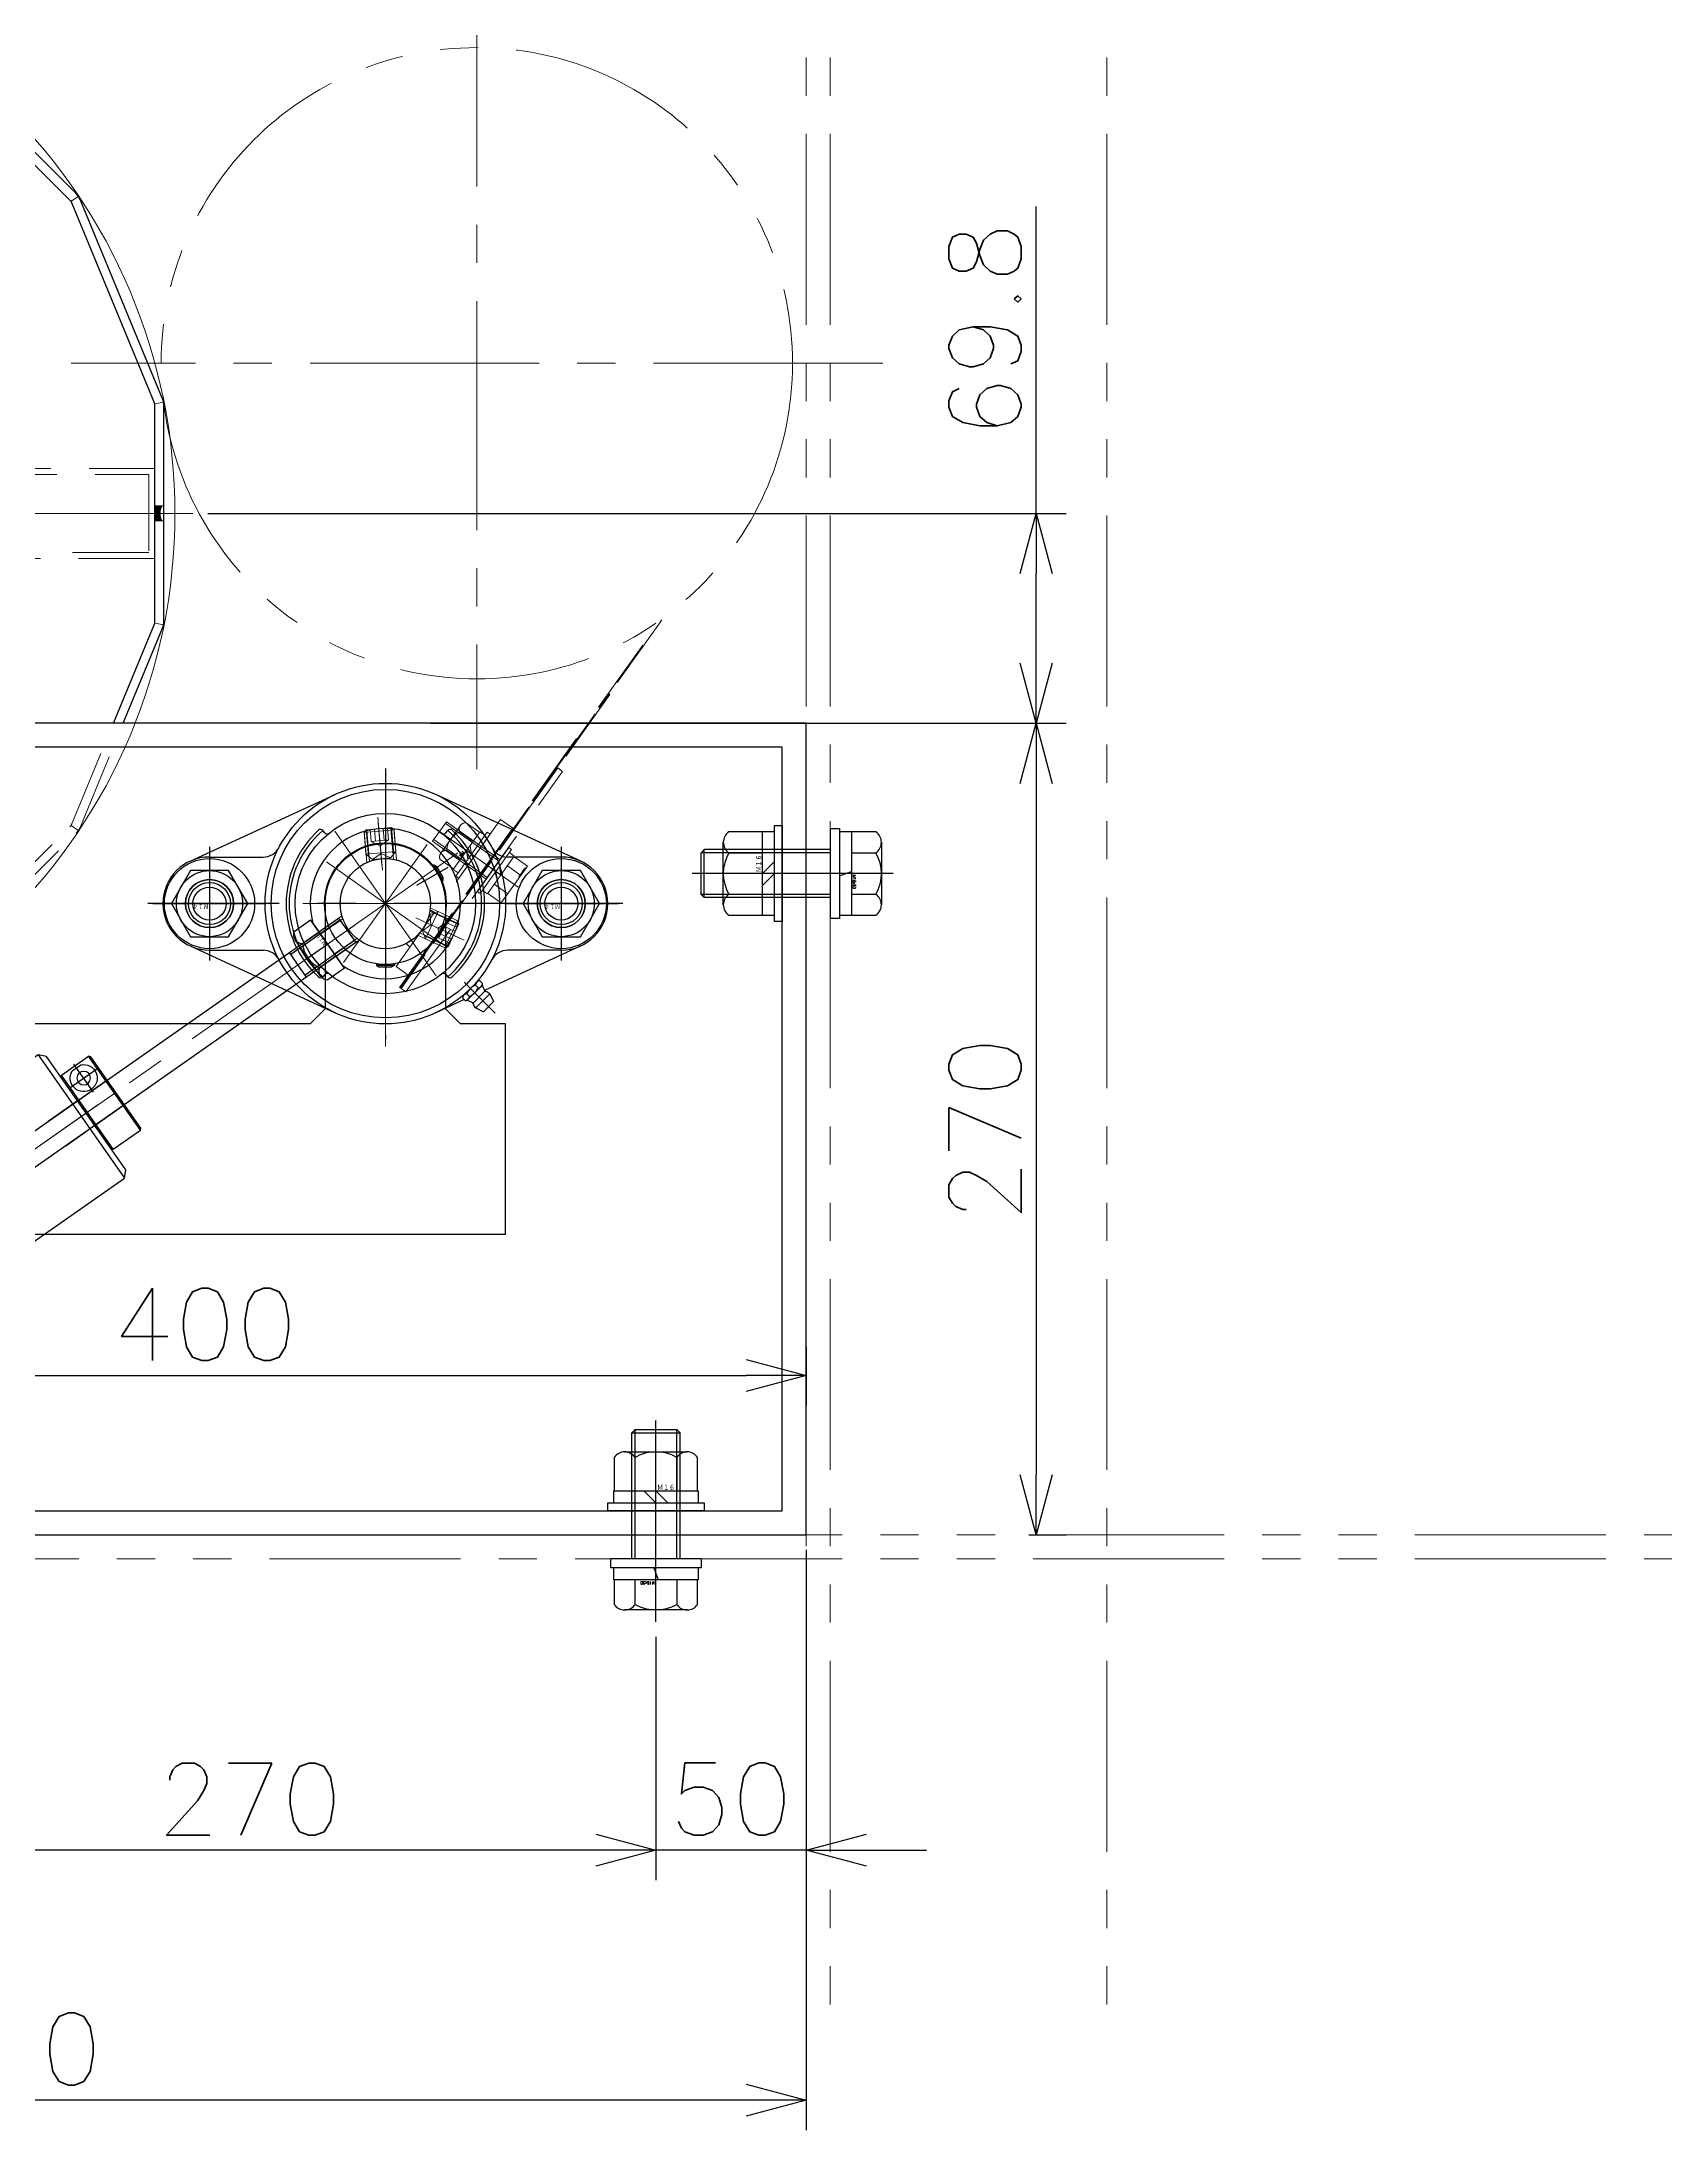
# Model space of a CAD drawing. Header units: millimetres. Extents: x -8731 to 85711, y -14522 to 31379.
# Drawn here: x -5924 to -5384, y 1045 to 1740 of the extents above; entities that cross this region are included whole.
import ezdxf
from ezdxf import colors
from ezdxf.entities.mleader import LeaderData, LeaderLine
from ezdxf.math import Vec2, Vec3

# ---------------------------------------------------------------- set-up
doc = ezdxf.new("R2010")
doc.units = ezdxf.units.MM
doc.header["$LTSCALE"] = 4
doc.header["$PDMODE"] = 99
doc.header["$PDSIZE"] = 1
for name, pattern in [('CENTER2', [28.575, 19.05, -3.175, 3.175, -3.175]), ('HIDDEN', [9.525, 6.35, -3.175]), ('PHANTOM2', [31.75, 15.875, -3.175, 3.175, -3.175, 3.175, -3.175])]:
    doc.linetypes.add(name, pattern=pattern)
for name, color, linetype, lineweight in [('04_HIDDEN', 2, 'HIDDEN', 13), ('05_CENTER', 4, 'CENTER2', 13), ('06_PHANTOM', 2, 'PHANTOM2', 13), ('08_DIM', 3, 'Continuous', 13)]:
    doc.layers.add(name, color=color, linetype=linetype, lineweight=lineweight)
doc.layers.add('10_DRAFT', color=8, linetype='Continuous', lineweight=0, plot=False)
doc.styles.add('KANJI0', font='txt.shx', dxfattribs={"width": 0.9, "height": 30, "bigfont": 'bigfont'})
doc.styles.add('KSS_TXT', font='txt.shx', dxfattribs={"bigfont": 'extfont2.shx'})
doc.styles.add('KSS_TXT_L', font='txt.shx', dxfattribs={"height": 9, "bigfont": 'extfont2.shx'})
doc.styles.get("Standard").update_dxf_attribs({"font": 'txt.shx', "bigfont": 'extfont2.shx'})
doc.dimstyles.new('KSS_DIM', dxfattribs={"dimscale": 3, "dimtxt": 3, "dimasz": 2.5, "dimexe": 1.25, "dimexo": 0.625, "dimtad": 1, "dimdsep": 46, "dimtxsty": 'KSS_TXT', "dimblk": 'OPEN30', "dimcen": 0, "dimazin": 2, "dimtfac": 0.75, "dimtmove": 0, "dimatfit": 3, "dimldrblk": 'OPEN30', "dimfxl": 1, "dimtolj": 1, "dimarcsym": 0})

# ---------------------------------------------------------------- blocks, each defined once
blk = doc.blocks.new('M14Nv_1_1_1')
at = {"color": 0, "linetype": 'CENTER2'}
for p, q in [((0, -18.89), (0, 18.89)), ((18.89, 0), (-18.89, 0))]:
    blk.add_line(p, q, dxfattribs=at)
at = {"color": 0}
for p, q in [((-6.35, 11), (-12.7, 0)), ((6.35, 11), (-6.35, 11)), ((12.7, 0), (6.35, 11)), ((-12.7, 0), (-6.35, -11)), ((6.35, -11), (12.7, 0)), ((-6.35, -11), (6.35, -11))]:
    blk.add_line(p, q, dxfattribs=at)
for radius in [15, 11, 7, 5.5]:
    blk.add_circle((0, 0), radius, dxfattribs=at)
at = {"layer": '10_DRAFT', "ltscale": 3, "style": 'KANJI0', "width": 0.82}
blk.add_text('Ｍ１４', height=1.5, dxfattribs=at).set_placement((0.39, 0.1))
blk = doc.blocks.new('MUCAFL206a_1_1')
at = {"color": 0, "linetype": 'CENTER2'}
for p, q in [((0, -45), (0, 45)), ((-26.16, 26.16), (-36.49, 36.49)), ((-58.5, -13), (-58.5, 13)), ((58.5, -13), (58.5, 13)), ((-79, 0), (79, 0)), ((-20.78, -12), (-10.39, -6))]:
    blk.add_line(p, q, dxfattribs=at)
at = {"color": 0}
for p, q in [((-35.99, 32.6), (-32.6, 35.99)), ((-30.05, 34.72), (-32.6, 35.99)), ((-26.23, 31.95), (-16.75, 36.32)), ((64.99, 14.08), (16.75, 36.32)), ((-64.99, 14.08), (-32.94, 28.86)), ((-34.72, 30.05), (-35.99, 32.6)), ((-34.72, 30.05), (-30.05, 34.72)), ((-29.17, 33.13), (-33.13, 29.17)), ((-31.84, 27.56), (-27.56, 31.84)), ((-30.87, 28.01), (-29.98, 27.12)), ((-26.14, 30.43), (-30.43, 26.14)), ((-28.01, 30.87), (-27.12, 29.98)), ((-26.58, 32.29), (-25.69, 31.4)), ((-31.4, 25.69), (-32.29, 26.58)), ((-20.14, 23.55), (-20.79, 24.31)), ((-3, 20.5), (-2.13, 21)), ((2.13, 21), (-2.13, 21)), ((3, 20.5), (2.13, 21)), ((20.14, 23.55), (20.79, 24.31)), ((-58.5, 15.5), (-40.67, 15.5)), ((-3, 20.03), (-3, 20.5)), ((3, 20.5), (-3, 20.5)), ((-2.45, 20.1), (-2.45, 20.82)), ((2.45, 20.1), (2.45, 20.82)), ((3, 20.03), (3, 20.5)), ((58.5, 15.5), (40.67, 15.5)), ((-18.84, -7.42), (-19.25, -7.65)), ((-19.25, -7.65), (-19.25, -8.65)), ((-19.25, -7.65), (-16.25, -12.85)), ((-18.63, -7.93), (-19.25, -8.29)), ((-19.25, -8.65), (-17.12, -12.35)), ((-16.25, -12.85), (-17.12, -12.35)), ((-16.18, -12.17), (-16.8, -12.53)), ((-15.84, -12.61), (-16.25, -12.85)), ((-64.99, -14.08), (-16.75, -36.32)), ((-58.5, -15.5), (-40.67, -15.5)), ((64.99, -14.08), (16.75, -36.32)), ((58.5, -15.5), (40.67, -15.5)), ((-20.14, -23.55), (-20.79, -24.31)), ((20.14, -23.55), (20.79, -24.31))]:
    blk.add_line(p, q, dxfattribs=at)
for centre, radius in [((0, 0), 40), ((0, 0), 38), ((0, 0), 30), ((0, 0), 20.25), ((0, 0), 15), ((-58.5, 0), 8), ((58.5, 0), 8)]:
    blk.add_circle(centre, radius, dxfattribs=at)
for centre, radius, start, end in [((-32.39, 32.39), 3.3, 225, 252.05326), ((-33.24, 33.24), 1.59, 114.55499, 155.44501), ((-33.65, 28.48), 0.8, 29.78433, 72.05326), ((-38.16, 25.9), 6, 9.31982, 29.78433), ((-30.74, 26.45), 1.56, 94.73979, 175.26021), ((-25.67, 25.67), 5.7, 114.22909, 155.77091), ((-32.39, 32.39), 3.3, 17.94674, 45), ((-32.31, 32.31), 5.7, 294.22909, 335.77091), ((-28.48, 33.65), 0.8, 197.94674, 240.21567), ((-25.9, 38.16), 6, 240.21567, 260.68018), ((-26.45, 30.74), 1.56, 94.73979, 175.26021), ((-27.25, 31.53), 1.56, 274.73979, 355.26021), ((0, 0), 33, 132.33239, 227.66761), ((0, 0), 32, 130.5416, 229.4584), ((-31.53, 27.25), 1.56, 274.73979, 355.26021), ((-21.55, 23.66), 1, 40.5416, 132.33239), ((-19.38, 24.2), 1, 220.5416, 308.69303), ((19.38, 24.2), 1, 231.30697, 319.4584), ((21.55, 23.66), 1, 47.66761, 139.4584), ((0, 0), 32, 310.5416, 49.4584), ((0, 0), 33, 312.33239, 47.66761), ((-58.5, 0), 15.5, 90, 270), ((-40.67, 21.5), 6, 270, 332.13491), ((40.67, 21.5), 6, 207.86509, 270), ((58.5, 0), 15.5, 270, 90), ((-40.67, -21.5), 6, 27.86509, 90), ((40.67, -21.5), 6, 90, 152.13491), ((-21.55, -23.66), 1, 227.66761, 319.4584), ((-19.38, -24.2), 1, 51.30697, 139.4584), ((19.38, -24.2), 1, 40.5416, 128.69303), ((21.55, -23.66), 1, 220.5416, 312.33239)]:
    blk.add_arc(centre, radius, start, end, dxfattribs=at)
blk = doc.blocks.new('_Open30')
at = {"color": 0, "linetype": 'ByBlock', "lineweight": -2}
for p, q in [((-1, 0.268), (0, 0)), ((0, 0), (-1, -0.268)), ((0, 0), (-1, 0))]:
    blk.add_line(p, q, dxfattribs=at)
blk = doc.blocks.new('A$C478F6F38_1_1_1')
at = {"color": 0}
for points in [[(15, 0), (-15, 0), (-15, -60), (15, -60)], [(13, -2), (-13, -2), (-13, -58), (13, -58)]]:
    blk.add_lwpolyline(points, close=True, dxfattribs=at)
blk = doc.blocks.new('A$C34463D87_1_1_1')
h = blk.add_hatch(color=3)
h.dxf.hatch_style = 1
h.paths.add_polyline_path([(-2.5, 183.35), (-2.5, 185.56, 0.11176), (0, 185), (0, 183.35)])
h.paths.add_polyline_path([(0, 183.35), (0, 185, 0.111762), (2.5, 185.56), (2.5, 183.35)])
h = blk.add_hatch(color=3)
h.dxf.hatch_style = 1
h.paths.add_polyline_path([(-183.35, -2.5), (-185.56, -2.5, 0.11176), (-185, 0), (-183.35, 0)])
h.paths.add_polyline_path([(-183.35, 0), (-185, 0, 0.111762), (-185.56, 2.5), (-183.35, 2.5)])
h = blk.add_hatch(color=3)
h.dxf.hatch_style = 1
h.paths.add_polyline_path([(183.35, 2.5), (185.56, 2.5, 0.11176), (185, 0), (183.35, 0)])
h.paths.add_polyline_path([(183.35, 0), (185, 0, 0.111762), (185.56, -2.5), (183.35, -2.5)])
h = blk.add_hatch(color=3)
h.dxf.hatch_style = 1
h.paths.add_polyline_path([(2.5, -183.35), (2.5, -185.56, 0.11176), (0, -185), (0, -183.35)])
h.paths.add_polyline_path([(0, -183.35), (0, -185, 0.111762), (-2.5, -185.56), (-2.5, -183.35)])
at = {"color": 0}
for p, q in [((-38.17, 185.89), (-104.46, 158.44)), ((-37.02, 183.12), (-103.31, 155.66)), ((35.87, 186.35), (-35.87, 186.35)), ((35.87, 183.35), (-35.87, 183.35)), ((103.31, 155.66), (37.02, 183.12)), ((104.46, 158.44), (38.17, 185.89)), ((-106.4, 157.14), (-157.14, 106.4)), ((-104.28, 155.01), (-155.01, 104.28)), ((155.01, 104.28), (104.28, 155.01)), ((157.14, 106.4), (106.4, 157.14)), ((185.89, 38.17), (158.44, 104.46)), ((183.12, 37.02), (155.66, 103.31)), ((183.35, -35.87), (183.35, 35.87)), ((186.35, -35.87), (186.35, 35.87)), ((169.54, -69.8), (183.12, -37.02)), ((172.79, -69.8), (185.89, -38.17))]:
    blk.add_line(p, q, dxfattribs=at)
for radius in [32.5, 30, 27.5]:
    blk.add_circle((0, 0), radius, dxfattribs=at)
for centre, radius, start, end in [((-35.87, 180.35), 6, 90, 112.5), ((-35.87, 180.35), 3, 90, 112.5), ((35.87, 180.35), 6, 67.5, 90), ((35.87, 180.35), 3, 67.5, 90), ((-102.16, 152.89), 6, 112.5, 135), ((-102.16, 152.89), 3, 112.5, 135), ((102.16, 152.89), 3, 45, 67.5), ((102.16, 152.89), 6, 45, 67.5), ((-152.89, 102.16), 6, 135, 157.5), ((-152.89, 102.16), 3, 135, 157.5), ((152.89, 102.16), 3, 22.5, 45), ((152.89, 102.16), 6, 22.5, 45), ((180.35, 35.87), 3, 0, 22.5), ((180.35, 35.87), 6, 0, 22.5), ((180.35, -35.87), 3, 337.5, 0), ((180.35, -35.87), 6, 337.5, 0)]:
    blk.add_arc(centre, radius, start, end, dxfattribs=at)
at = {"color": 3}
for centre, start, end in [((0, 190.8), 244.49207, 295.50793), ((-190.8, 0), 334.49207, 25.50793), ((190.8, 0), 154.49207, 205.50793), ((0, -190.8), 64.49207, 115.50793)]:
    blk.add_arc(centre, 5.81, start, end, dxfattribs=at)
at = {"layer": '04_HIDDEN'}
for p, q in [((-2.5, 186.35), (-2.5, 183.35)), ((2.5, 186.35), (2.5, 183.35)), ((-158.44, 104.46), (-185.89, 38.17)), ((-155.66, 103.31), (-183.12, 37.02)), ((-186.35, 35.87), (-186.35, -35.87)), ((-183.35, 35.87), (-183.35, -35.87)), ((-186.35, 2.5), (-183.35, 2.5)), ((186.35, 2.5), (183.35, 2.5)), ((-186.35, -2.5), (-183.35, -2.5)), ((186.35, -2.5), (183.35, -2.5)), ((-185.89, -38.17), (-158.44, -104.46)), ((-183.12, -37.02), (-155.66, -103.31)), ((155.66, -103.31), (169.54, -69.8)), ((158.44, -104.46), (172.79, -69.8)), ((-157.14, -106.4), (-106.4, -157.14)), ((-155.01, -104.28), (-104.28, -155.01)), ((104.28, -155.01), (155.01, -104.28)), ((106.4, -157.14), (157.14, -106.4)), ((-104.46, -158.44), (-38.17, -185.89)), ((-103.31, -155.66), (-37.02, -183.12)), ((37.02, -183.12), (103.31, -155.66)), ((38.17, -185.89), (104.46, -158.44)), ((-35.87, -183.35), (35.87, -183.35)), ((-35.87, -186.35), (35.87, -186.35)), ((-2.5, -186.35), (-2.5, -183.35)), ((2.5, -186.35), (2.5, -183.35))]:
    blk.add_line(p, q, dxfattribs=at)
for centre, radius, start, end in [((-180.35, 35.87), 6, 157.5, 180), ((-180.35, 35.87), 3, 157.5, 180), ((-180.35, -35.87), 6, 180, 202.5), ((-180.35, -35.87), 3, 180, 202.5), ((-152.89, -102.16), 3, 202.5, 225), ((152.89, -102.16), 3, 315, 337.5), ((-152.89, -102.16), 6, 202.5, 225), ((152.89, -102.16), 6, 315, 337.5), ((-102.16, -152.89), 6, 225, 247.5), ((-102.16, -152.89), 3, 225, 247.5), ((102.16, -152.89), 3, 292.5, 315), ((102.16, -152.89), 6, 292.5, 315), ((-35.87, -180.35), 6, 247.5, 270), ((-35.87, -180.35), 3, 247.5, 270), ((35.87, -180.35), 3, 270, 292.5), ((35.87, -180.35), 6, 270, 292.5)]:
    blk.add_arc(centre, radius, start, end, dxfattribs=at)
at = {"layer": '05_CENTER'}
for p, q in [((0, -195.99), (0, 195.99)), ((195.99, 0), (-195.99, 0))]:
    blk.add_line(p, q, dxfattribs=at)
at = {"layer": '10_DRAFT'}
for p, q in [((-37.07, 186.35), (-38.17, 185.89)), ((-37.07, 186.35), (-36.47, 183.35)), ((-35.87, 186.35), (-37.07, 186.35)), ((-37.02, 183.12), (-36.47, 183.35)), ((-36.47, 183.35), (-35.87, 183.35)), ((37.07, 186.35), (35.87, 186.35)), ((35.87, 183.35), (36.47, 183.35)), ((37.07, 186.35), (36.47, 183.35)), ((36.47, 183.35), (37.02, 183.12)), ((38.17, 185.89), (37.07, 186.35)), ((-105.56, 157.98), (-106.4, 157.14)), ((-104.46, 158.44), (-105.56, 157.98)), ((-105.56, 157.98), (-103.86, 155.44)), ((-104.28, 155.01), (-103.86, 155.44)), ((-103.86, 155.44), (-103.31, 155.66)), ((103.31, 155.66), (103.86, 155.44)), ((105.56, 157.98), (103.86, 155.44)), ((103.86, 155.44), (104.28, 155.01)), ((105.56, 157.98), (104.46, 158.44)), ((106.4, 157.14), (105.56, 157.98)), ((-157.98, 105.56), (-158.44, 104.46)), ((-157.14, 106.4), (-157.98, 105.56)), ((-157.98, 105.56), (-155.44, 103.86)), ((-155.44, 103.86), (-155.01, 104.28)), ((155.01, 104.28), (155.44, 103.86)), ((157.98, 105.56), (155.44, 103.86)), ((157.98, 105.56), (157.14, 106.4)), ((158.44, 104.46), (157.98, 105.56)), ((-155.66, 103.31), (-155.44, 103.86)), ((155.44, 103.86), (155.66, 103.31)), ((-185.89, 38.17), (-186.35, 37.07)), ((-186.35, 37.07), (-183.35, 36.47)), ((-186.35, 37.07), (-186.35, 35.87)), ((-183.35, 36.47), (-183.12, 37.02)), ((-183.35, 35.87), (-183.35, 36.47)), ((183.12, 37.02), (183.35, 36.47)), ((186.35, 37.07), (183.35, 36.47)), ((183.35, 36.47), (183.35, 35.87)), ((186.35, 37.07), (185.89, 38.17)), ((186.35, 35.87), (186.35, 37.07)), ((-186.35, -35.87), (-186.35, -37.07)), ((-186.35, -37.07), (-183.35, -36.47)), ((-186.35, -37.07), (-185.89, -38.17)), ((-183.35, -36.47), (-183.35, -35.87)), ((-183.12, -37.02), (-183.35, -36.47)), ((183.35, -36.47), (183.12, -37.02)), ((183.35, -35.87), (183.35, -36.47)), ((186.35, -37.07), (183.35, -36.47)), ((185.89, -38.17), (186.35, -37.07)), ((186.35, -37.07), (186.35, -35.87)), ((-157.98, -105.56), (-155.44, -103.86)), ((-155.44, -103.86), (-155.66, -103.31)), ((-155.01, -104.28), (-155.44, -103.86)), ((155.44, -103.86), (155.01, -104.28)), ((155.66, -103.31), (155.44, -103.86)), ((157.98, -105.56), (155.44, -103.86)), ((-158.44, -104.46), (-157.98, -105.56)), ((-157.98, -105.56), (-157.14, -106.4)), ((157.14, -106.4), (157.98, -105.56)), ((157.98, -105.56), (158.44, -104.46)), ((-106.4, -157.14), (-105.56, -157.98)), ((-105.56, -157.98), (-103.86, -155.44)), ((-105.56, -157.98), (-104.46, -158.44)), ((-103.86, -155.44), (-104.28, -155.01)), ((-103.31, -155.66), (-103.86, -155.44)), ((103.86, -155.44), (103.31, -155.66)), ((104.28, -155.01), (103.86, -155.44)), ((105.56, -157.98), (103.86, -155.44)), ((104.46, -158.44), (105.56, -157.98)), ((105.56, -157.98), (106.4, -157.14)), ((-38.17, -185.89), (-37.07, -186.35)), ((-37.07, -186.35), (-36.47, -183.35)), ((-37.07, -186.35), (-35.87, -186.35)), ((-36.47, -183.35), (-37.02, -183.12)), ((-35.87, -183.35), (-36.47, -183.35)), ((36.47, -183.35), (35.87, -183.35)), ((35.87, -186.35), (37.07, -186.35)), ((37.02, -183.12), (36.47, -183.35)), ((37.07, -186.35), (36.47, -183.35)), ((37.07, -186.35), (38.17, -185.89))]:
    blk.add_line(p, q, dxfattribs=at)
blk.add_circle((0, 0), 190, dxfattribs=at)
at = {"layer": '04_HIDDEN', "xscale": -1}
blk.add_blockref('A$C478F6F38_1_1_1', (0, 183.35), dxfattribs=at)
at = {"layer": '04_HIDDEN'}
for p, rotation in [((-183.35, 0), 90), ((0, -183.35), 180)]:
    blk.add_blockref('A$C478F6F38_1_1_1', p, dxfattribs=dict(at, rotation=rotation))
at = {"layer": '04_HIDDEN', "xscale": -1, "rotation": 270}
blk.add_blockref('A$C478F6F38_1_1_1', (183.35, 0), dxfattribs=at)
blk = doc.blocks.new('*D1705')
at = {"layer": '08_DIM', "color": 0, "lineweight": -2, "transparency": 16777216}
for p, q in [((-5593.54, 1583), (-5593.54, 1685.18)), ((-5869.02, 1583), (-5583.54, 1583)), ((-5593.54, 1533.2), (-5593.54, 1563)), ((-5795.01, 1513.2), (-5583.54, 1513.2))]:
    blk.add_line(p, q, dxfattribs=at)
at = {"layer": 'Defpoints', "color": 0, "transparency": 16777216}
for p in [(-5874.02, 1583), (-5593.54, 1583), (-5800.01, 1513.2)]:
    blk.add_point(p, dxfattribs=at)
at = {"layer": '08_DIM', "color": 0, "lineweight": -2, "transparency": 16777216, "xscale": 20, "yscale": 20, "zscale": 20}
for p, rotation in [((-5593.54, 1583), 90), ((-5593.54, 1513.2), 270)]:
    blk.add_blockref('_Open30', p, dxfattribs=dict(at, rotation=rotation))
at = {"layer": '08_DIM', "color": 0, "transparency": 16777216, "insert": (-5610.54, 1644.09), "char_height": 24, "attachment_point": 5, "rotation": 90, "style": 'KSS_TXT'}
blk.add_mtext('\\A1;69.8', dxfattribs=at)
blk = doc.blocks.new('*D1710')
at = {"layer": '08_DIM', "color": 0, "lineweight": -2, "transparency": 16777216}
for p, q in [((-6200.01, 1238.2), (-6200.01, 1045.11)), ((-5670.01, 1238.2), (-5670.01, 1045.11)), ((-5690.01, 1055.11), (-6180.01, 1055.11))]:
    blk.add_line(p, q, dxfattribs=at)
at = {"layer": 'Defpoints', "color": 0, "transparency": 16777216}
for p in [(-6200.01, 1243.2), (-5670.01, 1243.2), (-6200.01, 1055.11)]:
    blk.add_point(p, dxfattribs=at)
at = {"layer": '08_DIM', "color": 0, "lineweight": -2, "transparency": 16777216, "xscale": 20, "yscale": 20, "zscale": 20, "rotation": 180}
blk.add_blockref('_Open30', (-6200.01, 1055.11), dxfattribs=at)
at = {"layer": '08_DIM', "color": 0, "lineweight": -2, "transparency": 16777216, "xscale": 20, "yscale": 20, "zscale": 20}
blk.add_blockref('_Open30', (-5670.01, 1055.11), dxfattribs=at)
at = {"layer": '08_DIM', "color": 0, "transparency": 16777216, "insert": (-5935.01, 1072.13), "char_height": 24, "attachment_point": 5, "style": 'KSS_TXT'}
blk.add_mtext('\\A1;530', dxfattribs=at)
blk = doc.blocks.new('*D1711')
at = {"layer": '08_DIM', "color": 0, "lineweight": -2, "transparency": 16777216}
for p, q in [((-5795.01, 1513.2), (-5583.54, 1513.2)), ((-5593.54, 1493.2), (-5593.54, 1263.2)), ((-5596.01, 1243.2), (-5583.54, 1243.2))]:
    blk.add_line(p, q, dxfattribs=at)
at = {"layer": 'Defpoints', "color": 0, "transparency": 16777216}
for p in [(-5800.01, 1513.2), (-5601.01, 1243.2), (-5593.54, 1243.2)]:
    blk.add_point(p, dxfattribs=at)
at = {"layer": '08_DIM', "color": 0, "lineweight": -2, "transparency": 16777216, "xscale": 20, "yscale": 20, "zscale": 20}
for p, rotation in [((-5593.54, 1513.2), 90), ((-5593.54, 1243.2), 270)]:
    blk.add_blockref('_Open30', p, dxfattribs=dict(at, rotation=rotation))
at = {"layer": '08_DIM', "color": 0, "transparency": 16777216, "insert": (-5610.54, 1378.2), "char_height": 24, "attachment_point": 5, "rotation": 90, "style": 'KSS_TXT'}
blk.add_mtext('\\A1;270', dxfattribs=at)
blk = doc.blocks.new('A$C46B767A8_1_1_1')
at = {"color": 0, "linetype": 'CENTER2'}
blk.add_line((0, 20.91), (0, -46), dxfattribs=at)
at = {"color": 0}
for p, q in [((-13.85, 15.14), (-13.85, 7)), ((-10.39, 17), (10.39, 17)), ((-6.92, 7), (-6.92, 15.14)), ((6.93, 15.14), (6.93, 7)), ((13.85, 7), (13.85, 15.14)), ((-14, 3), (-14, 7)), ((-14, 7), (14, 7)), ((0.73, 3), (-0.73, 7)), ((14, 7), (14, 3)), ((-15, 0), (-15, 3)), ((-15, 3), (15, 3)), ((-15, 0), (15, 0)), ((-8, 0), (-8, -41.92)), ((-6.92, 0), (-6.92, -43)), ((6.92, 0), (6.92, -43)), ((8, 0), (8, -41.92)), ((15, 3), (15, 0)), ((8, -41.92), (-8, -41.92)), ((-8, -41.92), (-6.92, -43)), ((6.92, -43), (-6.92, -43)), ((8, -41.92), (6.92, -43))]:
    blk.add_line(p, q, dxfattribs=at)
for centre, radius, start, end in [((-10.39, 12.84), 4.16, 33.626, 146.374), ((0, 3.15), 13.85, 60, 120), ((10.39, 12.84), 4.16, 33.626, 146.374)]:
    blk.add_arc(centre, radius, start, end, dxfattribs=at)
at = {"layer": '10_DRAFT', "style": 'KANJI0', "width": 0.82}
blk.add_text('M16x50', height=1, dxfattribs=at).set_placement((0.41, 7.48))
blk = doc.blocks.new('M16Nza_1_1_1')
at = {"color": 0}
for p, q in [((-13.85, 17.74), (-13.85, 6.6)), ((-10.39, 19.6), (10.39, 19.6)), ((-6.92, 6.6), (-6.92, 17.74)), ((6.93, 17.74), (6.93, 6.6)), ((13.85, 6.6), (13.85, 17.74)), ((-14, 2.6), (-14, 6.6)), ((-14, 6.6), (14, 6.6)), ((-4, 6.6), (0, 2.6)), ((0, 6.6), (4, 2.6)), ((14, 6.6), (14, 2.6))]:
    blk.add_line(p, q, dxfattribs=at)
at = {"color": 0, "linetype": 'CENTER2'}
blk.add_line((0, 0), (0, 19.6), dxfattribs=at)
at = {"color": 0}
blk.add_lwpolyline([(-16, 2.6), (16, 2.6), (16, 0), (-16, 0)], close=True, dxfattribs=at)
for centre, radius, start, end in [((-10.39, 15.44), 4.16, 33.626, 146.374), ((0, 5.75), 13.85, 60, 120), ((10.39, 15.44), 4.16, 33.626, 146.374)]:
    blk.add_arc(centre, radius, start, end, dxfattribs=at)
at = {"layer": '10_DRAFT', "style": 'KANJI0', "width": 0.82}
blk.add_text('Ｍ１６', height=1.714, dxfattribs=at).set_placement((0.41, 6.78))
blk = doc.blocks.new('*D1859')
at = {"layer": '08_DIM', "color": 0, "lineweight": -2, "transparency": 16777216}
for p, q in [((-6070.01, 1382.01), (-6070.01, 1286.21)), ((-5670.01, 1305.71), (-5670.01, 1286.21)), ((-6050.01, 1296.21), (-5690.01, 1296.21))]:
    blk.add_line(p, q, dxfattribs=at)
at = {"layer": 'Defpoints', "color": 0, "transparency": 16777216}
for p in [(-6070.01, 1387.01), (-5670.01, 1310.71), (-5670.01, 1296.21)]:
    blk.add_point(p, dxfattribs=at)
at = {"layer": '08_DIM', "color": 0, "lineweight": -2, "transparency": 16777216, "xscale": 20, "yscale": 20, "zscale": 20, "rotation": 180}
blk.add_blockref('_Open30', (-6070.01, 1296.21), dxfattribs=at)
at = {"layer": '08_DIM', "color": 0, "lineweight": -2, "transparency": 16777216, "xscale": 20, "yscale": 20, "zscale": 20}
blk.add_blockref('_Open30', (-5670.01, 1296.21), dxfattribs=at)
at = {"layer": '08_DIM', "color": 0, "transparency": 16777216, "insert": (-5870.01, 1313.21), "char_height": 24, "attachment_point": 5, "style": 'KSS_TXT'}
blk.add_mtext('\\A1;400', dxfattribs=at)
blk = doc.blocks.new('A$C448B04A9_1_1_1')
at = {"color": 0}
for p, q in [((3, 100), (0, 100)), ((0, 0), (0, 100)), ((8, 18), (8, 95)), ((95, 8), (18, 8)), ((0, 0), (100, 0)), ((100, 3), (100, 0))]:
    blk.add_line(p, q, dxfattribs=at)
for centre, radius, start, end in [((3, 95), 5, 0, 90), ((18, 18), 10, 180, 270), ((95, 3), 5, 0, 90)]:
    blk.add_arc(centre, radius, start, end, dxfattribs=at)
blk = doc.blocks.new('A$C28822FB5_1_1_1')
at = {"color": 0}
for p, q in [((-82, 412), (180, 412)), ((-82, 158), (-82, 412)), ((30, 360), (30, 325)), ((70, 360), (70, 325)), ((10, 250), (10, 320)), ((10, 320), (25, 320)), ((30, 325), (25, 320)), ((75, 320), (70, 325)), ((75, 320), (180, 320)), ((360, 320), (360, 250)), ((432, 320), (432, 158)), ((305.5, 250), (10, 250)), ((360, 250), (314.5, 250)), ((432, 158), (-82, 158))]:
    blk.add_line(p, q, dxfattribs=at)
blk.add_lwpolyline([(-90, 420), (440, 420), (440, 150), (-90, 150)], close=True, dxfattribs=at)
blk.add_lwpolyline([(180, 420), (440, 420), (440, 320), (180, 320)], close=True)
blk.add_lwpolyline([(314.5, 320), (314.5, 158), (305.5, 158), (305.5, 320)])
for centre in [(-8.5, 360), (108.5, 360)]:
    blk.add_circle(centre, 8, dxfattribs=at)
blk.add_arc((50, 360), 20, 0, 180, dxfattribs=at)
at = {"layer": '04_HIDDEN'}
for p, q in [((345, 412), (275, 412)), ((305.5, 250), (314.5, 250))]:
    blk.add_line(p, q, dxfattribs=at)
for points in [[(305.5, 412), (314.5, 412), (314.5, 320)], [(305.5, 320), (305.5, 412)]]:
    blk.add_lwpolyline(points, dxfattribs=at)
at = {"layer": '05_CENTER'}
for p, q in [((218, 429.09), (218, 402.84)), ((266.5, 429.09), (266.5, 402.84)), ((353.5, 429.09), (353.5, 402.84)), ((402, 429.09), (402, 402.84)), ((50, 312.46), (50, 387.51)), ((-71.04, 370), (-100.65, 370)), ((-8.5, 348.12), (-8.5, 371.88)), ((108.5, 348.12), (108.5, 371.88)), ((-20.38, 360), (3.38, 360)), ((77.51, 360), (22.49, 360)), ((120.38, 360), (96.62, 360)), ((-40, 139.04), (-40, 168.65)), ((230, 139.04), (230, 168.65)), ((390, 139.04), (390, 168.65))]:
    blk.add_line(p, q, dxfattribs=at)
at = {"layer": '04_HIDDEN', "xscale": -1, "rotation": 180}
blk.add_blockref('A$C448B04A9_1_1_1', (180, 420), dxfattribs=at)
at = {"layer": '04_HIDDEN', "rotation": 180}
blk.add_blockref('A$C448B04A9_1_1_1', (440, 420), dxfattribs=at)
blk = doc.blocks.new('*D2227')
at = {"layer": '08_DIM', "color": 0, "lineweight": -2, "transparency": 16777216}
for p, q in [((-5990.01, 1209.29), (-5990.01, 1128.27)), ((-5720.01, 1209.29), (-5720.01, 1128.27)), ((-5740.01, 1138.27), (-5970.01, 1138.27))]:
    blk.add_line(p, q, dxfattribs=at)
at = {"layer": 'Defpoints', "color": 0, "transparency": 16777216}
for p in [(-5990.01, 1214.29), (-5720.01, 1214.29), (-5990.01, 1138.27)]:
    blk.add_point(p, dxfattribs=at)
at = {"layer": '08_DIM', "color": 0, "lineweight": -2, "transparency": 16777216, "xscale": 20, "yscale": 20, "zscale": 20, "rotation": 180}
blk.add_blockref('_Open30', (-5990.01, 1138.27), dxfattribs=at)
at = {"layer": '08_DIM', "color": 0, "lineweight": -2, "transparency": 16777216, "xscale": 20, "yscale": 20, "zscale": 20}
blk.add_blockref('_Open30', (-5720.01, 1138.27), dxfattribs=at)
at = {"layer": '08_DIM', "color": 0, "transparency": 16777216, "insert": (-5855.01, 1155.27), "char_height": 24, "attachment_point": 5, "style": 'KSS_TXT'}
blk.add_mtext('\\A1;270', dxfattribs=at)
blk = doc.blocks.new('*D2228')
at = {"layer": '08_DIM', "color": 0, "lineweight": -2, "transparency": 16777216}
for p, q in [((-5670.01, 1238.2), (-5670.01, 1128.27)), ((-5720.01, 1209.29), (-5720.01, 1128.27)), ((-5740.01, 1138.27), (-5760.01, 1138.27)), ((-5670.01, 1138.27), (-5720.01, 1138.27)), ((-5650.01, 1138.27), (-5630.01, 1138.27))]:
    blk.add_line(p, q, dxfattribs=at)
at = {"layer": 'Defpoints', "color": 0, "transparency": 16777216}
for p in [(-5670.01, 1243.2), (-5720.01, 1214.29), (-5720.01, 1138.27)]:
    blk.add_point(p, dxfattribs=at)
at = {"layer": '08_DIM', "color": 0, "lineweight": -2, "transparency": 16777216, "xscale": 20, "yscale": 20, "zscale": 20}
blk.add_blockref('_Open30', (-5720.01, 1138.27), dxfattribs=at)
at = {"layer": '08_DIM', "color": 0, "lineweight": -2, "transparency": 16777216, "xscale": 20, "yscale": 20, "zscale": 20, "rotation": 180}
blk.add_blockref('_Open30', (-5670.01, 1138.27), dxfattribs=at)
at = {"layer": '08_DIM', "color": 0, "transparency": 16777216, "insert": (-5695.01, 1155.29), "char_height": 24, "attachment_point": 5, "style": 'KSS_TXT'}
blk.add_mtext('\\A1;50', dxfattribs=at)
blk = doc.blocks.new('M10Nu_1_1_1')
at = {"color": 0}
for p, q in [((-7.35, 8), (7.35, 8)), ((-9.8, 0), (-9.8, 6.69)), ((-9.8, 0), (9.8, 0)), ((-4.9, 0), (-4.9, 6.69)), ((4.9, 6.69), (4.9, 0)), ((9.8, 6.69), (9.8, 0))]:
    blk.add_line(p, q, dxfattribs=at)
at = {"color": 0, "linetype": 'CENTER2'}
blk.add_line((0, 8), (0, 0), dxfattribs=at)
at = {"color": 0}
for centre, radius, start, end in [((-7.35, 5.06), 2.94, 33.626, 146.374), ((0, -1.8), 9.8, 60, 120), ((7.35, 5.06), 2.94, 33.626, 146.374)]:
    blk.add_arc(centre, radius, start, end, dxfattribs=at)
at = {"layer": '10_DRAFT', "style": 'KANJI0', "width": 0.82}
blk.add_text('Ｍ１０', height=1.25, dxfattribs=at).set_placement((0.26, 0.12))
blk = doc.blocks.new('A$C20721D5E_1_1_1')
at = {"color": 0}
blk.add_line((-174, 5), (-174, -5), dxfattribs=at)
at = {"color": 0, "linetype": 'HIDDEN'}
for p, q in [((-20, -5), (-20, 5)), ((0, 4.19), (-20, 4.19)), ((0, -4.19), (-20, -4.19))]:
    blk.add_line(p, q, dxfattribs=at)
at = {"color": 0}
blk.add_lwpolyline([(0, -5), (-174, -5), (-175, -4), (-175, 4), (-174, 5), (0, 5)], close=True, dxfattribs=at)
at = {"layer": '05_CENTER'}
blk.add_line((-177.27, 0), (2.62, 0), dxfattribs=at)
blk = doc.blocks.new('A$C61520A35_1_1_1')
at = {"color": 0}
blk.add_line((-23.5, 8.53), (-23.5, -8.53), dxfattribs=at)
blk.add_circle((0, 0), 15, dxfattribs=at)
blk.add_arc((0, 0), 25, 199.94844, 160.05156, dxfattribs=at)
at = {"layer": '04_HIDDEN'}
for p, q in [((7.92, 23.71), (2.74, 14.75)), ((8.87, 23.37), (3.76, 14.52)), ((15.8, 19.37), (10.69, 10.52)), ((16.58, 18.71), (11.4, 9.75)), ((-23.5, 5), (-14.14, 5)), ((-23.5, 4), (-14.46, 4)), ((-23.5, -4), (-14.46, -4)), ((-23.5, -5), (-14.14, -5)), ((15.8, -19.37), (10.69, -10.52)), ((16.58, -18.71), (11.4, -9.75)), ((7.92, -23.71), (2.74, -14.75)), ((8.87, -23.37), (3.76, -14.52))]:
    blk.add_line(p, q, dxfattribs=at)
at = {"layer": '05_CENTER'}
for p, q in [((0, 29.39), (0, -29.39)), ((5.59, 9.69), (14.44, 25.01)), ((-29.39, 0), (29.39, 0)), ((5.59, -9.69), (14.44, -25.01))]:
    blk.add_line(p, q, dxfattribs=at)
blk = doc.blocks.new('SCS10-12a_1_1_1')
at = {"color": 0}
for p, q in [((0, 14.5), (0.5, 15)), ((0, 14.5), (0, -14.5)), ((0.5, 15), (0.5, -15)), ((0.5, 15), (11.5, 15)), ((11.5, 15), (11.5, -15)), ((11.5, 15), (12, 14.5)), ((12, 14.5), (12, -14.5)), ((0, -14.5), (0.5, -15)), ((0.5, -15), (11.5, -15)), ((4.24, -14.14), (7.76, -14.14)), ((12, -14.5), (11.5, -15))]:
    blk.add_line(p, q, dxfattribs=at)
at = {"color": 0, "linetype": 'HIDDEN'}
for p, q in [((0.5, 5), (0, 5.5)), ((0.5, 5), (11.5, 5)), ((12, 5.5), (11.5, 5)), ((0, -5.5), (0.5, -5)), ((0.5, -5), (11.5, -5)), ((11.5, -5), (12, -5.5))]:
    blk.add_line(p, q, dxfattribs=at)
at = {"color": 0, "linetype": 'CENTER2'}
for p, q in [((6, -4.31), (6, -15.69)), ((0.31, -10), (11.69, -10))]:
    blk.add_line(p, q, dxfattribs=at)
at = {"color": 0}
blk.add_circle((6, -10), 2.25, dxfattribs=at)
blk.add_arc((6, -10), 4.5, 293.00444, 246.99556, dxfattribs=at)
at = {"layer": '10_DRAFT'}
blk.add_line((0, 0), (12, 0), dxfattribs=at)
blk = doc.blocks.new('A$C21C31411_1_1_1')
at = {"color": 0}
for p, q in [((-48, 25), (-48, -25)), ((-2, 25), (-2, -25))]:
    blk.add_line(p, q, dxfattribs=at)
blk.add_lwpolyline([(-48, -25), (-2, -25), (0, -23), (0, 23), (-2, 25), (-48, 25), (-50, 23), (-50, -23)], close=True, dxfattribs=at)
at = {"layer": '04_HIDDEN'}
for p, q in [((-50, 5.1), (0, 5.1)), ((-50, -5.1), (0, -5.1))]:
    blk.add_line(p, q, dxfattribs=at)
at = {"layer": '10_DRAFT'}
blk.add_line((-50, 0), (0, 0), dxfattribs=at)
blk = doc.blocks.new('MSSU10-12a_1_1_1')
at = {"color": 0}
for p, q in [((-10, 4.19), (-9.19, 5)), ((-10, 4.19), (-10, -4.19)), ((-10, 4.19), (-1.19, 4.19)), ((-9.19, 5), (-2, 5)), ((-9.19, 5), (-9.19, -5)), ((0, 3), (-2, 5)), ((-2, 5), (-2, -5)), ((0, -3), (0, 3)), ((-10, -4.19), (-1.19, -4.19)), ((-10, -4.19), (-9.19, -5)), ((-9.19, -5), (-2, -5)), ((0, -3), (-2, -5))]:
    blk.add_line(p, q, dxfattribs=at)
at = {"layer": '04_HIDDEN', "color": 0}
for p, q in [((-6, 2.89), (-10, 2.89)), ((-10, 1.44), (-6, 1.44)), ((-6, 2.89), (-6, -2.89)), ((-4.33, 0), (-6, 2.89)), ((-4.33, 0), (-6, -2.89)), ((0, 3), (-1.73, 0)), ((0, -3), (-1.73, 0)), ((-10, -1.44), (-6, -1.44)), ((-10, -2.89), (-6, -2.89))]:
    blk.add_line(p, q, dxfattribs=at)
at = {"layer": '05_CENTER', "color": 0}
blk.add_line((2, 0), (-12, 0), dxfattribs=at)
blk = doc.blocks.new('A$C11F7754A_1_1_1')
for name, p in [('A$C61520A35_1_1_1', (0, 0)), ('A$C21C31411_1_1_1', (-121.5, 0)), ('A$C20721D5E_1_1_1', (-15.5, 0))]:
    blk.add_blockref(name, p)
at = {"color": 4, "rotation": 180}
blk.add_blockref('SCS10-12a_1_1_1', (-171.5, 0), dxfattribs=at)
at = {"color": 4, "xscale": -1, "rotation": 180}
blk.add_blockref('SCS10-12a_1_1_1', (-121.5, 0), dxfattribs=at)
at = {"rotation": 90}
blk.add_blockref('M10Nu_1_1_1', (-23.5, 0), dxfattribs=at)
at = {"layer": '04_HIDDEN', "color": 4, "rotation": 240.0000000000091}
blk.add_blockref('MSSU10-12a_1_1_1', (7.5, 12.99), dxfattribs=at)
at = {"layer": '04_HIDDEN', "color": 4, "xscale": -1, "rotation": 300.0000000000032}
blk.add_blockref('MSSU10-12a_1_1_1', (7.5, -12.99), dxfattribs=at)
blk = doc.blocks.new('A$C32DA1F60_1_1_1')
at = {"color": 0}
blk.add_lwpolyline([(-0.3, -50), (0, -50), (0, 100), (-0.3, 100)], close=True, dxfattribs=at)
at = {"layer": '10_DRAFT'}
for p, q in [((0, 2.5), (-0.3, 2.5)), ((0, 0), (-0.3, 0)), ((0, -2.5), (-0.3, -2.5))]:
    blk.add_line(p, q, dxfattribs=at)
blk = doc.blocks.new('A$C35C9035B_1_1_1')
at = {"color": 0}
blk.add_lwpolyline([(2, 40), (0, 40), (0, -50), (2, -50)], close=True, dxfattribs=at)
at = {"layer": '05_CENTER'}
blk.add_line((-2.58, 0), (4.67, 0), dxfattribs=at)
blk = doc.blocks.new('A$C186E791B_1_1_1')
at = {"color": 0}
blk.add_lwpolyline([(15, -15), (20, -15), (20, 45), (15, 45)], close=True, dxfattribs=at)
blk.add_circle((0, 0), 15, dxfattribs=at)
at = {"color": 3}
for start, end in [(90, 103.55517), (256.42792, 270)]:
    blk.add_arc((15, 0), 7.04, start, end, dxfattribs=at)
at = {"layer": '05_CENTER'}
for p, q in [((24.07, 30), (10.92, 30)), ((0, -24.07), (0, 24.07)), ((24.07, 0), (-24.07, 0))]:
    blk.add_line(p, q, dxfattribs=at)
blk = doc.blocks.new('A$C1E9F6952_1_1')
at = {"color": 0}
blk.add_lwpolyline([(0.3, -50), (0, -50), (0, 70), (0.3, 70)], close=True, dxfattribs=at)
at = {"layer": '10_DRAFT'}
for p, q in [((0, 2.5), (0.3, 2.5)), ((0, 0), (0.3, 0)), ((0, -2.5), (0.3, -2.5))]:
    blk.add_line(p, q, dxfattribs=at)
blk = doc.blocks.new('A$C46CB4146_1_1_1')
at = {"color": 0}
for p, q in [((-7.51, 8.7), (7.51, 8.7)), ((-7.51, 3.2), (-7.51, 8.7)), ((-3.75, 3.2), (-3.75, 8.7)), ((3.75, 3.2), (3.75, 8.7)), ((7.51, 3.2), (7.51, 8.7)), ((-9, 1.2), (9, 1.2)), ((-9, 1.2), (-9, 0)), ((-7.7, 3.2), (-7.7, 1.2)), ((7.7, 3.2), (-7.7, 3.2)), ((0, 1.2), (-2, 3.2)), ((0, 3.2), (2, 1.2)), ((7.7, 1.2), (7.7, 3.2)), ((9, 0), (9, 1.2)), ((-9, 0), (9, 0))]:
    blk.add_line(p, q, dxfattribs=at)
at = {"color": 0, "linetype": 'CENTER2'}
blk.add_line((0, -23.3), (0, 10.2), dxfattribs=at)
at = {"color": 0, "linetype": 'HIDDEN'}
for p, q in [((-4, -21.8), (-4, 0)), ((-3.32, -21.8), (-3.32, 0)), ((3.32, -21.8), (3.32, 0)), ((4, -21.8), (4, 0)), ((-4, -21.8), (4, -21.8))]:
    blk.add_line(p, q, dxfattribs=at)
at = {"layer": '10_DRAFT', "style": 'KSS_TXT_L'}
blk.add_text('BT-M8x25L,SW,PW', height=0.3, dxfattribs=at).set_placement((2.97, 8.36))
blk = doc.blocks.new('M8Nza_1_1_1')
at = {"color": 0}
for p, q in [((-7.5, 8.69), (-7.5, 3.2)), ((5.62, 9.7), (-5.63, 9.7)), ((-3.75, 3.2), (-3.75, 8.69)), ((3.75, 8.69), (3.75, 3.2)), ((7.5, 3.2), (7.5, 8.69)), ((-7.7, 3.2), (7.7, 3.2)), ((-7.7, 3.2), (-7.7, 1.2)), ((0, 1.2), (-2, 3.2)), ((0, 3.2), (2, 1.2)), ((7.7, 3.2), (7.7, 1.2))]:
    blk.add_line(p, q, dxfattribs=at)
at = {"color": 0, "linetype": 'CENTER2'}
blk.add_line((0, 9.7), (0, 0), dxfattribs=at)
at = {"color": 0}
blk.add_lwpolyline([(-9, 1.2), (9, 1.2), (9, 0), (-9, 0)], close=True, dxfattribs=at)
for centre, radius, start, end in [((-5.63, 7.45), 2.25, 33.626, 146.374), ((0, 2.2), 7.5, 60, 120), ((5.62, 7.45), 2.25, 33.626, 146.374)]:
    blk.add_arc(centre, radius, start, end, dxfattribs=at)
at = {"layer": '10_DRAFT', "style": 'KSS_TXT'}
blk.add_text('M8', height=1, dxfattribs=at).set_placement((0.87, 3.27))
blk = doc.blocks.new('A$C65AA1DB4_1_1')
at = {"xscale": -1}
for name, p, rotation in [('A$C32DA1F60_1_1_1', (20, 30), 1.207194344488016e-09), ('A$C46CB4146_1_1_1', (22.6, 30), 270), ('M8Nza_1_1_1', (15, 30), 90)]:
    blk.add_blockref(name, p, dxfattribs=dict(at, rotation=rotation))
at = {"rotation": 1.207194344488016e-09}
for name, p in [('A$C1E9F6952_1_1', (20.3, 30)), ('A$C35C9035B_1_1_1', (20.6, 30))]:
    blk.add_blockref(name, p, dxfattribs=at)
blk.add_blockref('A$C186E791B_1_1_1', (0, 0))

msp = doc.modelspace()

# ---------------------------------------------------------------- linework, layer by layer
at = {"layer": '05_CENTER'}
for p, q in [((-5779.58894, 1767.9733), (-5779.58894, 1497.9733)), ((-5644.58894, 1632.9733), (-5914.58894, 1632.9733))]:
    msp.add_line(p, q, dxfattribs=at)
at = {"layer": '06_PHANTOM'}
for p, q in [((-5670.01334, 2090.28499), (-5670.01334, 1083.20369)), ((-5662.01334, 2090.28499), (-5662.01334, 1083.20369)), ((-5570.01334, 2090.28499), (-5570.01334, 1083.20369)), ((-6356.52974, 1243.20369), (-652.58284, 1243.20369)), ((-6356.52974, 1235.20369), (-652.58284, 1235.20369))]:
    msp.add_line(p, q, dxfattribs=at)
msp.add_circle((-5779.58894, 1632.9733), 105, dxfattribs=at)

# ---------------------------------------------------------------- block references
for name, p in [('A$C34463D87_1_1_1', (-6070.01334, 1583.00369)), ('M16Nza_1_1_1', (-5720.01334, 1251.20369))]:
    msp.add_blockref(name, p)
at = {"xscale": -1}
msp.add_blockref('A$C28822FB5_1_1_1', (-5760.01334, 1093.20369), dxfattribs=at)
for name, p, rotation in [('A$C11F7754A_1_1_1', (-5810.01334, 1453.20369), 35.0000001755775), ('A$C46B767A8_1_1_1', (-5662.01334, 1463.20369), 270), ('M16Nza_1_1_1', (-5678.01334, 1463.20369), 89.99999999999999), ('M14Nv_1_1_1', (-5868.51334, 1453.20369), 180), ('M14Nv_1_1_1', (-5751.51334, 1453.20369), 180), ('A$C46B767A8_1_1_1', (-5720.01334, 1235.20369), 180)]:
    msp.add_blockref(name, p, dxfattribs=dict(rotation=rotation))
at = {"color": 4, "rotation": 180}
msp.add_blockref('MUCAFL206a_1_1', (-5810.01334, 1453.20369), dxfattribs=at)
at = {"layer": '04_HIDDEN', "rotation": 324.6206209229488}
msp.add_blockref('A$C65AA1DB4_1_1', (-5810.01334, 1453.20369), dxfattribs=at)

# ---------------------------------------------------------------- dimensions: what is measured, and where the dimension line sits
at = {"layer": '08_DIM'}
for base, p1, p2, angle, override, picture, middle in [((-5593.54218, 1583.00369), (-5800.01334, 1513.20369), (-5874.02007, 1583.00369), 90, {"dimscale": 8}, '*D1705', (-5610.54218, 1644.09258)), ((-5593.54218, 1243.20369), (-5800.01334, 1513.20369), (-5601.01347, 1243.20369), 90, {"dimscale": 8}, '*D1711', (-5610.54218, 1378.20369)), ((-5670.01334, 1296.2059), (-6070.01334, 1387.01041), (-5670.01334, 1310.71444), 180, {"dimscale": 8}, '*D1859', (-5870.01334, 1313.2059)), ((-5990.01334, 1138.26951), (-5720.01334, 1214.28912), (-5990.01334, 1214.28912), 180, {"dimscale": 8, "dimarcsym": 1}, '*D2227', (-5855.01334, 1155.26951))]:
    dim = msp.add_linear_dim(base=base, p1=p1, p2=p2, angle=angle, dimstyle='KSS_DIM', override=override, dxfattribs=at)
    dim.commit()
    dim.dimension.update_dxf_attribs({"geometry": picture, "text_midpoint": middle})
for base, p2, override, picture, middle in [((-6200.01334, 1055.10955), (-6200.01334, 1243.20369), {"dimscale": 8}, '*D1710', (-5935.01334, 1072.12622)), ((-5720.01334, 1138.26951), (-5720.01334, 1214.28912), {"dimscale": 8, "dimarcsym": 1}, '*D2228', (-5695.01334, 1155.28618))]:
    dim = msp.add_linear_dim(base=base, p1=(-5670.01334, 1243.20369), p2=p2, dimstyle='KSS_DIM', override=override, dxfattribs=at)
    dim.commit()
    dim.dimension.update_dxf_attribs({"geometry": picture, "text_midpoint": middle})

# ---------------------------------------------------------------- leaders
at = {"layer": '08_DIM', "color": 4}
ml = msp.add_multileader_mtext('Standard', dxfattribs=at)
ml.set_content('足長Uボルト+50(ミスミ)\\PA10620-0071 -1個', color=4)
ml.set_leader_properties()
ml.set_arrow_properties(name='OPEN30')
ml.build(insert=Vec2(0, 0))
ml.multileader.update_dxf_attribs({"text_left_attachment_type": 6, "text_right_attachment_type": 6, "dogleg_length": 0.36, "arrow_head_size": 20, "scale": 8})
ctx = ml.context
ctx.base_point, ctx.scale, ctx.char_height, ctx.arrow_head_size, ctx.landing_gap_size, ctx.plane_origin = Vec3(-5504.04875, 1826.79713), 8, 24, 20, 16, Vec3(-5914.64579, 1348.52635)
ctx.left_attachment, ctx.right_attachment, ctx.text_align_type = 6, 6, 2
notes = []
notes.append((ctx, [(0, (1, 1, 0), (-5122.76875, 1826.79713), (-1, 0), 2.88, [(0, [(-5023.1226, 1617.90369)], 0, [])])]))
ctx.mtext.insert, ctx.mtext.alignment, ctx.mtext.flow_direction = Vec3(-5141.64875, 1855.59713), 3, 5
for ctx, leaders in notes:
    for number, flags, end, landing, length, lines in leaders:
        leader = LeaderData()
        leader.index, (leader.has_last_leader_line, leader.has_dogleg_vector, leader.attachment_direction) = number, flags
        leader.last_leader_point, leader.dogleg_vector, leader.dogleg_length = Vec3(end), Vec3(landing), length
        for number, points, colour, breaks in lines:
            line = LeaderLine()
            line.index, line.vertices, line.color, line.breaks = number, Vec3.list(points), colors.encode_raw_color(colour), breaks
            leader.lines.append(line)
        ctx.leaders.append(leader)

doc.saveas('drawing.dxf')
